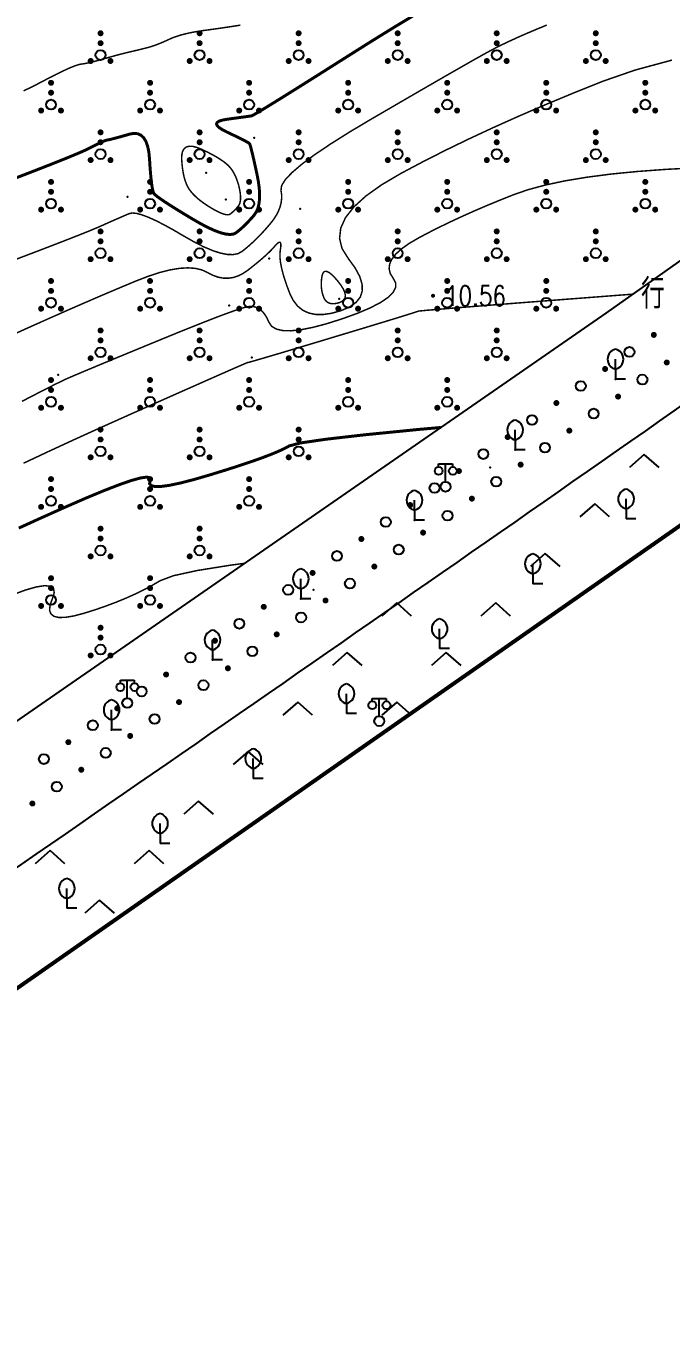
# Model space of a CAD drawing. Extents: x 940 to 2162, y 608 to 1562.
# Drawn here: x 2067.1 to 2099.6, y 894 to 959.4 of the extents above; entities that cross this region are included whole.
import ezdxf
from ezdxf.enums import TextEntityAlignment as Align

# ---------------------------------------------------------------- set-up
doc = ezdxf.new("R2010")
doc.units = 0
doc.header["$LTSCALE"] = 0.5
doc.header["$PDSIZE"] = 0.2
doc.layers.get('0').update_dxf_attribs({"linetype": 'CONTINUOUS'})
for name, color, linetype in [('DGX', 2, 'CONTINUOUS'), ('DLDW', 11, 'CONTINUOUS'), ('DLSS', 4, 'CONTINUOUS'), ('GCD', 1, 'CONTINUOUS'), ('ZBTZ', 3, 'CONTINUOUS'), ('ZDH', 1, 'CONTINUOUS')]:
    doc.layers.add(name, color=color, linetype=linetype)
doc.styles.add('HZ', font='rs.shx', dxfattribs={"width": 0.8, "bigfont": 'hztxt.shx'})
doc.linetypes.add('1161', pattern='A,0,[149,AAA.SHX,S=0.15,R=0,X=0,Y=0],-1.6', length=1.6)

# ---------------------------------------------------------------- blocks, each defined once
blk = doc.blocks.new('gc253')
at = {"const_width": 0.3}
blk.add_lwpolyline([(-0.15, 0, 1), (0.15, 0, 1)], format="xyb", close=True, dxfattribs=at)
blk = doc.blocks.new('gc170')
at = {"linetype": 'Continuous'}
blk.add_circle((0, 0), 0.5, dxfattribs=at)
blk = doc.blocks.new('gc143')
for p, q in [((0, 1), (0, 2)), ((0, 1), (0, 0)), ((1, 0), (0, 0))]:
    blk.add_line(p, q)
for centre, start, end in [((0.225, 2), 102.68038, 257.31962), ((-0.225, 2), 282.68038, 77.31962)]:
    blk.add_arc(centre, 1.025, start, end)
blk = doc.blocks.new('gc097')
for p, q in [((-0.7, 2), (-0.7, 2.3)), ((-0.7, 2.3), (0.7, 2.3)), ((0, 0.5), (0, 2.3)), ((0.7, 2.3), (0.7, 2))]:
    blk.add_line(p, q)
for centre, radius in [((-0.7, 1.6), 0.4), ((0.73, 1.6), 0.4), ((0, 0), 0.5)]:
    blk.add_circle(centre, radius)
blk = doc.blocks.new('gc211')
for p, q in [((0, 0), (-1.5, -1.32)), ((1.5, -1.32), (0, 0))]:
    blk.add_line(p, q)
blk = doc.blocks.new('GC200')
at = {"linetype": 'Continuous', "const_width": 0.2, "flags": 128}
blk.add_lwpolyline([(-0.1, 0, 1), (0.1, 0, 1)], format="xyb", close=True, dxfattribs=at)
blk = doc.blocks.new('gc160')
at = {"const_width": 0.3}
for points in [[(-0.15, 2.2, 1), (0.15, 2.2, 1)], [(-0.15, 1.2, 1), (0.15, 1.2, 1)], [(-1.15, -0.6, 1), (-0.85, -0.6, 1)], [(0.85, -0.6, 1), (1.15, -0.6, 1)]]:
    blk.add_lwpolyline(points, format="xyb", close=True, dxfattribs=at)
blk.add_circle((0, 0), 0.5)

msp = doc.modelspace()

# ---------------------------------------------------------------- linework, layer by layer
at = {"linetype": 'Continuous'}
for p in [(2096.821, 941.592), (2091.756, 938.021), (2090.488, 937.126), (2086.674, 934.474), (2081.577, 930.949), (2080.938, 930.506), (2076.481, 927.423), (2071.381, 923.895), (2071.384, 923.897)]:
    msp.add_point(p, dxfattribs=at)
at = {"layer": 'DGX', "color": 3, "linetype": 'Continuous', "const_width": 0.15}
for points in [[(2066.403, 951.683), (2067.295, 952.026), (2068.076, 952.33), (2068.747, 952.595), (2069.307, 952.822), (2069.757, 953.01), (2070.096, 953.16), (2070.324, 953.272), (2070.489, 953.358), (2070.638, 953.434), (2070.77, 953.499), (2070.886, 953.553), (2070.986, 953.596), (2071.069, 953.628), (2071.136, 953.649), (2071.186, 953.66), (2071.241, 953.669), (2071.319, 953.685), (2071.42, 953.71), (2071.546, 953.742), (2071.695, 953.782), (2071.868, 953.83), (2072.064, 953.886), (2072.285, 953.95), (2072.504, 953.99), (2072.697, 953.973), (2072.863, 953.9), (2073.003, 953.77), (2073.117, 953.584), (2073.204, 953.342), (2073.266, 953.043), (2073.3, 952.688), (2073.323, 952.325), (2073.347, 952.004), (2073.373, 951.725), (2073.4, 951.487), (2073.429, 951.291), (2073.459, 951.137), (2073.491, 951.024), (2073.525, 950.952), (2073.585, 950.888), (2073.696, 950.797), (2073.859, 950.679), (2074.072, 950.534), (2074.337, 950.363), (2074.653, 950.164), (2075.02, 949.938), (2075.438, 949.686), (2075.861, 949.442), (2076.243, 949.242), (2076.584, 949.087), (2076.883, 948.976), (2077.142, 948.909), (2077.359, 948.886), (2077.535, 948.908), (2077.67, 948.974), (2077.784, 949.064), (2077.898, 949.161), (2078.013, 949.265), (2078.127, 949.374), (2078.242, 949.489), (2078.356, 949.611), (2078.471, 949.738), (2078.586, 949.872), (2078.689, 950.023), (2078.767, 950.204), (2078.821, 950.414), (2078.851, 950.654), (2078.857, 950.923), (2078.838, 951.221), (2078.795, 951.549), (2078.728, 951.906), (2078.652, 952.256), (2078.585, 952.561), (2078.525, 952.823), (2078.474, 953.041), (2078.43, 953.214), (2078.395, 953.344), (2078.367, 953.43), (2078.348, 953.471), (2078.316, 953.498), (2078.253, 953.537), (2078.159, 953.59), (2078.033, 953.656), (2077.875, 953.735), (2077.687, 953.828), (2077.466, 953.934), (2077.214, 954.053), (2076.98, 954.173), (2076.813, 954.282), (2076.713, 954.38), (2076.68, 954.467), (2076.714, 954.543), (2076.815, 954.607), (2076.983, 954.661), (2077.219, 954.703), (2077.473, 954.738), (2077.699, 954.769), (2077.895, 954.796), (2078.063, 954.819), (2078.202, 954.838), (2078.312, 954.854), (2078.394, 954.866), (2078.446, 954.874), (2078.557, 954.927), (2078.815, 955.076), (2079.22, 955.321), (2079.771, 955.66), (2080.469, 956.095), (2081.314, 956.625), (2082.306, 957.251), (2083.444, 957.971), (2084.607, 958.703), (2085.673, 959.361), (2086.641, 959.945)], [(2066.699, 934.071), (2067.787, 934.566), (2068.935, 935.08), (2070.036, 935.561), (2070.978, 935.953), (2071.764, 936.258), (2072.391, 936.475), (2072.861, 936.604), (2073.174, 936.645), (2073.329, 936.598), (2073.326, 936.463), (2073.301, 936.311), (2073.388, 936.212), (2073.586, 936.165), (2073.896, 936.172), (2074.319, 936.232), (2074.853, 936.344), (2075.499, 936.51), (2076.257, 936.728), (2077.033, 936.966), (2077.734, 937.189), (2078.359, 937.397), (2078.909, 937.591), (2079.384, 937.77), (2079.784, 937.935), (2080.107, 938.084), (2080.356, 938.219), (2080.922, 938.367), (2082.198, 938.554), (2084.183, 938.781), (2086.879, 939.048), (2088, 939.148)]]:
    msp.add_lwpolyline(points, dxfattribs=at)
at = {"layer": 'DGX', "linetype": 'Continuous', "const_width": 0.075}
for points in [[(2066.095, 947.458), (2067.03, 947.813), (2067.87, 948.133), (2068.615, 948.42), (2069.264, 948.672), (2069.817, 948.89), (2070.275, 949.074), (2070.637, 949.224), (2070.904, 949.34), (2071.117, 949.436), (2071.318, 949.526), (2071.508, 949.61), (2071.686, 949.688), (2071.853, 949.76), (2072.008, 949.827), (2072.151, 949.888), (2072.283, 949.943), (2072.437, 949.971), (2072.644, 949.951), (2072.905, 949.882), (2073.22, 949.765), (2073.589, 949.6), (2074.012, 949.387), (2074.488, 949.125), (2075.019, 948.815), (2075.553, 948.51), (2076.04, 948.264), (2076.479, 948.077), (2076.87, 947.95), (2077.215, 947.881), (2077.512, 947.871), (2077.761, 947.919), (2077.964, 948.027), (2078.142, 948.169), (2078.321, 948.321), (2078.5, 948.482), (2078.679, 948.653), (2078.858, 948.833), (2079.037, 949.023), (2079.216, 949.223), (2079.396, 949.431), (2079.561, 949.645), (2079.699, 949.858), (2079.808, 950.07), (2079.89, 950.281), (2079.943, 950.491), (2079.969, 950.701), (2079.966, 950.91), (2079.936, 951.119), (2079.968, 951.357), (2080.155, 951.656), (2080.495, 952.015), (2080.989, 952.435), (2081.637, 952.915), (2082.44, 953.455), (2083.395, 954.056), (2084.505, 954.717), (2085.637, 955.375), (2086.657, 955.968), (2087.567, 956.494), (2088.367, 956.955), (2089.055, 957.349), (2089.633, 957.678), (2090.1, 957.94), (2090.456, 958.137), (2090.773, 958.304), (2091.122, 958.478), (2091.504, 958.659), (2091.918, 958.848), (2092.364, 959.043), (2092.842, 959.245), (2093.352, 959.454)], [(2066.94, 956.133), (2067.41, 956.361), (2067.836, 956.58), (2068.22, 956.783), (2068.567, 956.96), (2068.876, 957.111), (2069.146, 957.237), (2069.378, 957.337), (2069.573, 957.412), (2069.729, 957.462), (2069.847, 957.486), (2069.952, 957.5), (2070.07, 957.52), (2070.2, 957.546), (2070.342, 957.578), (2070.498, 957.616), (2070.665, 957.659), (2070.846, 957.708), (2071.038, 957.764), (2071.233, 957.82), (2071.417, 957.872), (2071.592, 957.92), (2071.758, 957.965), (2071.913, 958.006), (2072.06, 958.043), (2072.196, 958.076), (2072.323, 958.106), (2072.444, 958.133), (2072.563, 958.161), (2072.681, 958.189), (2072.796, 958.217), (2072.909, 958.245), (2073.021, 958.273), (2073.13, 958.301), (2073.238, 958.329), (2073.347, 958.36), (2073.463, 958.396), (2073.584, 958.439), (2073.712, 958.486), (2073.846, 958.54), (2073.986, 958.599), (2074.132, 958.664), (2074.284, 958.734), (2074.446, 958.805), (2074.624, 958.871), (2074.816, 958.933), (2075.024, 958.991), (2075.246, 959.044), (2075.484, 959.093), (2075.737, 959.137), (2076.004, 959.177), (2076.275, 959.214), (2076.535, 959.25), (2076.785, 959.286), (2077.025, 959.32), (2077.254, 959.354), (2077.474, 959.387), (2077.684, 959.42), (2077.883, 959.451)], [(2066.31, 943.789), (2067.044, 944.122), (2067.807, 944.464), (2068.552, 944.795), (2069.279, 945.116), (2069.989, 945.425), (2070.681, 945.724), (2071.356, 946.012), (2072.013, 946.289), (2072.653, 946.555), (2073.261, 946.789), (2073.824, 946.971), (2074.34, 947.101), (2074.81, 947.179), (2075.235, 947.204), (2075.613, 947.177), (2075.946, 947.098), (2076.232, 946.966), (2076.494, 946.829), (2076.754, 946.736), (2077.011, 946.686), (2077.265, 946.679), (2077.517, 946.715), (2077.767, 946.794), (2078.013, 946.916), (2078.257, 947.081), (2078.491, 947.264), (2078.707, 947.438), (2078.905, 947.603), (2079.085, 947.76), (2079.247, 947.908), (2079.392, 948.048), (2079.518, 948.179), (2079.627, 948.302), (2079.718, 948.403), (2079.793, 948.467), (2079.852, 948.496), (2079.895, 948.489), (2079.921, 948.445), (2079.931, 948.366), (2079.924, 948.251), (2079.902, 948.099), (2079.883, 947.917), (2079.886, 947.708), (2079.912, 947.473), (2079.961, 947.211), (2080.033, 946.923), (2080.127, 946.608), (2080.245, 946.267), (2080.385, 945.9), (2080.558, 945.554), (2080.773, 945.276), (2081.031, 945.066), (2081.332, 944.925), (2081.676, 944.852), (2082.062, 944.847), (2082.491, 944.911), (2082.962, 945.043), (2083.399, 945.23), (2083.724, 945.458), (2083.938, 945.726), (2084.039, 946.035), (2084.029, 946.385), (2083.908, 946.775), (2083.674, 947.207), (2083.329, 947.679), (2083.019, 948.177), (2082.893, 948.686), (2082.951, 949.206), (2083.192, 949.737), (2083.616, 950.278), (2084.224, 950.831), (2085.015, 951.394), (2085.99, 951.969), (2087.083, 952.549), (2088.228, 953.13), (2089.426, 953.711), (2090.677, 954.293), (2091.98, 954.876), (2093.335, 955.459), (2094.743, 956.043), (2096.204, 956.628), (2097.814, 957.185), (2099.671, 957.687)], [(2066.862, 940.468), (2067.533, 940.815), (2068.093, 941.102), (2068.541, 941.329), (2068.879, 941.495), (2069.105, 941.601), (2069.324, 941.696), (2069.642, 941.832), (2070.057, 942.007), (2070.571, 942.221), (2071.183, 942.476), (2071.894, 942.77), (2072.702, 943.104), (2073.609, 943.477), (2074.516, 943.849), (2075.328, 944.177), (2076.045, 944.462), (2076.665, 944.703), (2077.19, 944.9), (2077.619, 945.054), (2077.952, 945.164), (2078.189, 945.231), (2078.372, 945.258), (2078.544, 945.25), (2078.703, 945.206), (2078.851, 945.128), (2078.987, 945.014), (2079.111, 944.864), (2079.224, 944.68), (2079.324, 944.46), (2079.465, 944.255), (2079.697, 944.114), (2080.022, 944.039), (2080.439, 944.028), (2080.948, 944.082), (2081.549, 944.2), (2082.242, 944.384), (2083.027, 944.632), (2083.795, 944.91), (2084.435, 945.181), (2084.948, 945.446), (2085.333, 945.705), (2085.591, 945.958), (2085.721, 946.205), (2085.723, 946.446), (2085.599, 946.68), (2085.453, 946.914), (2085.394, 947.153), (2085.421, 947.397), (2085.534, 947.647), (2085.734, 947.901), (2086.019, 948.161), (2086.391, 948.425), (2086.849, 948.695), (2087.362, 948.968), (2087.9, 949.241), (2088.463, 949.514), (2089.051, 949.787), (2089.663, 950.061), (2090.3, 950.335), (2090.961, 950.609), (2091.647, 950.884), (2092.404, 951.146), (2093.276, 951.382), (2094.264, 951.592), (2095.369, 951.776), (2096.589, 951.935), (2097.925, 952.067), (2099.378, 952.174), (2100.946, 952.255)], [(2066.939, 937.343), (2068.163, 937.919), (2069.464, 938.52), (2070.842, 939.146), (2072.297, 939.798), (2073.698, 940.421), (2074.911, 940.959), (2075.937, 941.414), (2076.776, 941.785), (2077.428, 942.071), (2077.893, 942.274), (2078.17, 942.393), (2078.261, 942.427), (2078.324, 942.441), (2078.522, 942.495), (2078.853, 942.591), (2079.318, 942.727), (2079.916, 942.904), (2080.649, 943.123), (2081.515, 943.382), (2082.514, 943.683), (2083.516, 943.985), (2084.387, 944.248), (2085.127, 944.473), (2085.736, 944.659), (2086.215, 944.807), (2086.563, 944.917), (2086.781, 944.987), (2086.868, 945.02), (2087.331, 945.065), (2088.677, 945.176), (2090.907, 945.353), (2094.019, 945.594), (2097.699, 945.876)], [(2066.373, 930.701), (2067.045, 930.947), (2067.59, 931.102), (2068.006, 931.165), (2068.295, 931.136), (2068.455, 931.016), (2068.488, 930.803), (2068.392, 930.499), (2068.278, 930.181), (2068.253, 929.928), (2068.319, 929.74), (2068.475, 929.617), (2068.721, 929.559), (2069.057, 929.566), (2069.483, 929.637), (2069.999, 929.774), (2070.55, 929.947), (2071.081, 930.13), (2071.592, 930.322), (2072.083, 930.523), (2072.553, 930.733), (2073.004, 930.953), (2073.434, 931.181), (2073.844, 931.419), (2074.513, 931.669), (2075.718, 931.932), (2077.46, 932.21), (2078.082, 932.289)]]:
    msp.add_lwpolyline(points, dxfattribs=at)
at = {"layer": 'DGX', "linetype": 'Continuous', "const_width": 0.075, "flags": 128}
for points in [[(2076.401, 950.231), (2076.214, 950.347), (2076.041, 950.464), (2075.883, 950.581), (2075.739, 950.698), (2075.609, 950.815), (2075.493, 950.933), (2075.391, 951.05), (2075.303, 951.168), (2075.227, 951.295), (2075.159, 951.439), (2075.099, 951.6), (2075.047, 951.779), (2075.004, 951.974), (2074.969, 952.187), (2074.942, 952.417), (2074.924, 952.664), (2074.927, 952.895), (2074.967, 953.079), (2075.043, 953.214), (2075.154, 953.302), (2075.302, 953.341), (2075.486, 953.333), (2075.706, 953.276), (2075.962, 953.171), (2076.224, 953.044), (2076.462, 952.921), (2076.675, 952.801), (2076.864, 952.684), (2077.029, 952.572), (2077.17, 952.462), (2077.286, 952.356), (2077.379, 952.254), (2077.456, 952.149), (2077.528, 952.037), (2077.594, 951.917), (2077.654, 951.789), (2077.709, 951.654), (2077.757, 951.51), (2077.801, 951.36), (2077.838, 951.201), (2077.868, 951.045), (2077.886, 950.902), (2077.895, 950.771), (2077.892, 950.654), (2077.879, 950.549), (2077.855, 950.457), (2077.821, 950.378), (2077.776, 950.312), (2077.726, 950.254), (2077.676, 950.198), (2077.626, 950.145), (2077.576, 950.095), (2077.526, 950.047), (2077.476, 950.002), (2077.426, 949.959), (2077.376, 949.92), (2077.317, 949.891), (2077.24, 949.882), (2077.145, 949.892), (2077.032, 949.921), (2076.901, 949.969), (2076.753, 950.037), (2076.586, 950.124)], [(2082.897, 945.454), (2082.749, 945.413), (2082.615, 945.393), (2082.494, 945.395), (2082.386, 945.417), (2082.292, 945.462), (2082.211, 945.527), (2082.144, 945.614), (2082.09, 945.723), (2082.047, 945.844), (2082.013, 945.968), (2081.989, 946.096), (2081.974, 946.228), (2081.968, 946.363), (2081.972, 946.502), (2081.985, 946.645), (2082.007, 946.79), (2082.043, 946.916), (2082.098, 946.995), (2082.171, 947.03), (2082.263, 947.019), (2082.373, 946.963), (2082.501, 946.861), (2082.649, 946.714), (2082.814, 946.522), (2082.969, 946.318), (2083.082, 946.133), (2083.154, 945.969), (2083.185, 945.826), (2083.175, 945.702), (2083.123, 945.599), (2083.031, 945.517)]]:
    msp.add_lwpolyline(points, close=True, dxfattribs=at)
at = {"layer": 'DLSS', "linetype": 'Continuous', "const_width": 0.2, "flags": 128}
msp.add_lwpolyline([(1872.958, 775.753), (2152.332, 970.645)], dxfattribs=at)
at = {"layer": 'ZBTZ', "linetype": '1161', "flags": 128}
msp.add_lwpolyline([(2121.821, 1026.507), (2151.194, 995.675), (2151.424, 993.355), (2151.527, 990.431), (2151.527, 989.009), (2151.38, 988.341), (2150.996, 986.928), (2150.016, 985.07), (2148.287, 982.5), (2146.192, 980.091), (2145.702, 979.784), (2096.331, 944.91), (2043.545, 908.403), (1945.968, 839.941), (1866.414, 784.936), (1843.996, 770.506), (1793.749, 739.613), (1787.354, 736.359), (1781.603, 733.161), (1764.838, 723.953), (1752.604, 717.55), (1721.548, 702.099), (1717.345, 700.442), (1716.798, 703.248), (1715.254, 709.135), (1713.327, 719.292), (1713.392, 719.887), (1741.417, 727.61), (1760.938, 734.886), (1799.048, 751.941), (1804.235, 754.505), (1825.475, 766.531), (1841.906, 776.797), (1864.563, 793.153), (1992.85, 882.756), (2000.005, 888.797), (2003.78, 892.557), (2012.651, 902.658), (2015.541, 906.339), (2020.91, 915.004), (2025.381, 925.024), (2030.022, 940.676), (2031.48, 947.697), (2032.666, 959.123), (2038.74, 959.046), (2038.789, 969.113), (2032.715, 969.19), (2030.804, 1037.782), (2029.784, 1088.816), (2027.963, 1095.294), (2025.312, 1099.929), (2022.408, 1105.058), (2019.025, 1109.612), (2017.022, 1111.917), (2001.137, 1128.319), (1942.65, 1190.714), (1941.547, 1191.886), (1941.019, 1193.1), (1940.907, 1193.976), (1940.931, 1194.876), (1941.083, 1195.878), (1941.439, 1197.02), (1942.053, 1198.131), (1942.56, 1198.768), (1943.296, 1199.492), (1944.461, 1200.393), (1945.459, 1200.713), (1947.057, 1201.057), (1949.303, 1201.034), (1953.928, 1200.94), (1955.831, 1200.742), (2121.117, 1027.246)], close=True, dxfattribs=at)
at = {"layer": 'ZBTZ', "linetype": 'Continuous', "flags": 128}
msp.add_lwpolyline([(1872.958, 775.753), (2152.332, 970.645), (2149.189, 974.895), (2149.189, 974.895), (2099.773, 939.99, -0.002407), (2052.876, 907.518, -0.000008), (2047.904, 904.11, 0.000043), (2046.94, 903.45, 0.005433), (1949.469, 835.063, -0.007658)], format="xyb", dxfattribs=at)
at = {"layer": 'ZDH', "linetype": 'Continuous'}
for p in [(2073.563, 955.392, 12.628), (2073.563, 955.392, 12.628), (2073.563, 955.392, 12.628), (2078.582, 953.766, 12.379), (2078.582, 953.766, 12.379), (2078.582, 953.766, 12.379), (2076.155, 951.999, 13.368), (2076.155, 951.999, 13.368), (2076.155, 951.999, 13.368), (2072.191, 950.79, 12.125), (2072.191, 950.79, 12.125), (2072.191, 950.79, 12.125), (2077.148, 950.654, 13.388), (2077.148, 950.654, 13.388), (2077.148, 950.654, 13.388), (2080.9, 950.189, 11.632), (2080.9, 950.189, 11.632), (2080.9, 950.189, 11.632), (2079.342, 947.674, 11.397), (2079.342, 947.674, 11.397), (2079.342, 947.674, 11.397), (2077.319, 945.309, 11.052), (2077.319, 945.309, 11.052), (2077.319, 945.309, 11.052), (2082.867, 945.642, 12.228), (2082.867, 945.642, 12.228), (2082.867, 945.642, 12.228), (2087.61, 945.795, 10.557), (2087.61, 945.795, 10.557), (2087.61, 945.795, 10.557), (2078.468, 942.678, 10.521), (2078.468, 942.678, 10.521), (2078.468, 942.678, 10.521), (2068.68, 941.805, 11.061), (2068.68, 941.805, 11.061), (2068.68, 941.805, 11.061)]:
    msp.add_point(p, dxfattribs=at)

# ---------------------------------------------------------------- block references
at = {"layer": 'DLDW', "linetype": 'Continuous', "xscale": 0.5, "yscale": 0.5}
for p in [(2088.245, 936.156, 8.39), (2072.176, 925.245, 8.39), (2084.896, 924.329, 11.776)]:
    msp.add_blockref('gc097', p, dxfattribs=at)
at = {"layer": 'GCD', "linetype": 'Continuous'}
ref = msp.add_blockref('GC200', (2087.61, 945.795, 10.557), dxfattribs=dict(at, xscale=0.5, yscale=0.5, zscale=0.5))
ref.add_attrib('height', '10.56', dxfattribs={"linetype": 'Continuous', "height": 1, "style": 'HZ', "width": 0.8}).set_placement((2088.21, 945.795, 10.557), align=Align.MIDDLE_LEFT)
at = {"layer": 'ZBTZ', "linetype": 'Continuous', "xscale": 0.5, "yscale": 0.5}
for name, p in [('gc160', (2070.827, 957.942)), ('gc160', (2075.827, 957.942)), ('gc160', (2080.827, 957.942)), ('gc160', (2085.827, 957.942)), ('gc160', (2090.827, 957.942)), ('gc160', (2095.827, 957.942)), ('gc160', (2068.327, 955.442)), ('gc160', (2073.327, 955.442)), ('gc160', (2078.327, 955.442)), ('gc160', (2083.327, 955.442)), ('gc160', (2088.327, 955.442)), ('gc160', (2093.327, 955.442)), ('gc160', (2098.327, 955.442)), ('gc160', (2070.827, 952.942)), ('gc160', (2075.827, 952.942)), ('gc160', (2080.827, 952.942)), ('gc160', (2085.827, 952.942)), ('gc160', (2090.827, 952.942)), ('gc160', (2095.827, 952.942)), ('gc160', (2068.327, 950.442)), ('gc160', (2073.327, 950.442)), ('gc160', (2078.327, 950.442)), ('gc160', (2083.327, 950.442)), ('gc160', (2088.327, 950.442)), ('gc160', (2093.327, 950.442)), ('gc160', (2098.327, 950.442)), ('gc160', (2070.827, 947.942)), ('gc160', (2075.827, 947.942)), ('gc160', (2080.827, 947.942)), ('gc160', (2085.827, 947.942)), ('gc160', (2090.827, 947.942)), ('gc160', (2095.827, 947.942)), ('gc160', (2068.327, 945.442)), ('gc160', (2073.327, 945.442)), ('gc160', (2078.327, 945.442)), ('gc160', (2083.327, 945.442)), ('gc160', (2088.327, 945.442)), ('gc160', (2093.327, 945.442)), ('gc160', (2070.827, 942.942)), ('gc160', (2075.827, 942.942)), ('gc160', (2080.827, 942.942)), ('gc160', (2085.827, 942.942)), ('gc160', (2090.827, 942.942)), ('gc143', (2096.821, 941.592)), ('gc160', (2068.327, 940.442)), ('gc160', (2073.327, 940.442)), ('gc160', (2078.327, 940.442)), ('gc160', (2083.327, 940.442)), ('gc160', (2088.327, 940.442)), ('gc143', (2091.756, 938.021)), ('gc160', (2070.827, 937.942)), ('gc160', (2075.827, 937.942)), ('gc160', (2080.827, 937.942)), ('gc211', (2098.278, 937.792)), ('gc160', (2068.327, 935.442)), ('gc160', (2073.327, 935.442)), ('gc160', (2078.327, 935.442)), ('gc143', (2097.357, 934.541, 12.276)), ('gc143', (2086.674, 934.474)), ('gc211', (2095.778, 935.292)), ('gc160', (2070.827, 932.942)), ('gc160', (2075.827, 932.942)), ('gc143', (2092.651, 931.265, 12.276)), ('gc211', (2093.278, 932.792)), ('gc160', (2068.327, 930.442)), ('gc160', (2073.327, 930.442)), ('gc143', (2080.938, 930.506)), ('gc211', (2085.778, 930.292)), ('gc211', (2090.778, 930.292)), ('gc160', (2070.827, 927.942)), ('gc143', (2076.481, 927.423)), ('gc143', (2087.946, 927.988, 12.276)), ('gc211', (2083.278, 927.792)), ('gc211', (2088.278, 927.792)), ('gc143', (2083.24, 924.712, 12.276)), ('gc143', (2071.384, 923.897)), ('gc211', (2080.778, 925.292)), ('gc211', (2085.778, 925.292)), ('gc211', (2078.278, 922.792)), ('gc143', (2078.535, 921.435, 12.276)), ('gc211', (2075.778, 920.292)), ('gc143', (2073.829, 918.159, 12.276)), ('gc211', (2068.278, 917.792)), ('gc211', (2073.278, 917.792)), ('gc143', (2069.124, 914.882, 12.276)), ('gc211', (2070.778, 915.292))]:
    msp.add_blockref(name, p, dxfattribs=at)
at = {"layer": 'ZBTZ', "linetype": 'Continuous', "yscale": 0.5}
for name, p, xscale, rotation in [('gc253', (2098.757, 943.82, 15.844), 0.5, 214.9869357722425), ('gc170', (2097.528, 942.96, 15.844), 0.5, 214.9738858300609), ('gc253', (2099.411, 942.427, 15.844), 0.5, 34.98466767888132), ('gc253', (2096.299, 942.101, 15.844), 0.5, 214.9593698441186), ('gc170', (2095.07, 941.242, 15.844), 0.5, 214.9448538581763), ('gc170', (2098.182, 941.567, 15.844), 0.5, 34.97133762324177), ('gc253', (2096.953, 940.707, 15.844), 0.5, 34.95682535393313), ('gc253', (2093.84, 940.382, 15.844), 0.5, 214.9303378722339), ('gc170', (2095.723, 939.848, 15.844), 0.5, 34.94231308462449), ('gc170', (2092.61, 939.524, 15.844), 0.5, 214.9158218862916), ('gc253', (2091.38, 938.665, 15.844), 0.5, 214.9013059003493), ('gc253', (2094.493, 938.989, 15.844), 0.5, 34.92780081531581), ('gc170', (2090.15, 937.807, 15.844), 0.5, 214.886789914407), ('gc170', (2093.263, 938.131, 15.844), 0.5, 34.91328854600717), ('gc253', (2092.033, 937.272, 15.844), 0.5, 34.89877627669849), ('gc253', (2088.919, 936.949, 15.844), 0.5, 214.8722739284647), ('gc170', (2090.803, 936.414, 15.844), 0.5, 34.88426400738985), ('gc170', (2087.689, 936.092, 15.844), 0.5, 214.8577579425224), ('gc253', (2086.458, 935.235, 15.844), 0.4999999999999999, 214.84324195658), ('gc253', (2089.572, 935.556, 15.844), 0.5, 34.86975173808121), ('gc170', (2085.226, 934.378, 15.844), 0.5, 214.8287259706377), ('gc170', (2088.342, 934.699, 15.844), 0.4999999999999999, 34.85523946877252), ('gc253', (2083.995, 933.521, 15.844), 0.5, 214.8142099846955), ('gc253', (2087.111, 933.842, 15.844), 0.4999999999999999, 34.84072719946389), ('gc170', (2082.763, 932.665, 15.844), 0.5, 214.7996939987531), ('gc170', (2085.879, 932.985, 15.844), 0.5, 34.8262149301552), ('gc253', (2084.648, 932.129, 15.844), 0.5, 34.81170266084657), ('gc253', (2081.532, 931.809, 15.844), 0.5, 214.7851780128108), ('gc170', (2083.416, 931.272, 15.844), 0.5, 34.79719039153793), ('gc170', (2080.299, 930.954, 15.844), 0.5, 214.7706620268685), ('gc253', (2079.067, 930.098, 15.844), 0.5, 214.7561460409262), ('gc253', (2082.184, 930.417, 15.844), 0.5, 34.78267812222925), ('gc170', (2077.835, 929.244, 15.844), 0.5, 214.7416300549838), ('gc170', (2080.952, 929.561, 15.844), 0.5, 34.7681658529206), ('gc253', (2079.72, 928.706, 15.844), 0.5, 34.75365358361196), ('gc253', (2076.602, 928.389, 15.844), 0.5, 214.7271140690416), ('gc170', (2078.487, 927.851, 15.844), 0.5, 34.73914131430328), ('gc170', (2075.369, 927.535, 15.844), 0.5, 214.7125980830993), ('gc253', (2074.136, 926.68, 15.844), 0.5, 214.6980820971569), ('gc253', (2077.255, 926.996, 15.844), 0.5, 34.72462904499464), ('gc170', (2076.022, 926.142, 15.844), 0.4999999999999999, 34.71011677568596), ('gc170', (2072.903, 925.827, 15.844), 0.5, 214.6835661112146), ('gc253', (2071.669, 924.973, 15.844), 0.5, 214.6690501252723), ('gc253', (2074.789, 925.288, 15.844), 0.5, 34.69560450637733), ('gc170', (2070.435, 924.12, 15.844), 0.4999999999999999, 214.65453413933), ('gc170', (2073.555, 924.434, 15.844), 0.5, 34.68109223706869), ('gc253', (2072.322, 923.581, 15.844), 0.5, 34.66657996776), ('gc253', (2069.201, 923.267, 15.844), 0.5, 214.6400181533876), ('gc170', (2071.088, 922.728, 15.844), 0.5, 34.65206769845136), ('gc170', (2067.967, 922.415, 15.844), 0.5, 214.6255021674454), ('gc253', (2069.854, 921.875, 15.844), 0.5, 34.63755542914267), ('gc170', (2068.619, 921.023, 15.844), 0.5, 34.62304315983404), ('gc253', (2067.385, 920.171, 15.844), 0.5, 34.60853089052539)]:
    msp.add_blockref(name, p, dxfattribs=dict(at, xscale=xscale, rotation=rotation))

# ---------------------------------------------------------------- texts
at = {"layer": 'DLSS', "linetype": 'Continuous', "style": 'HZ', "width": 0.8}
msp.add_text('行', height=1.5, dxfattribs=at).set_placement((2098.11, 945.149))

doc.saveas('drawing.dxf')
